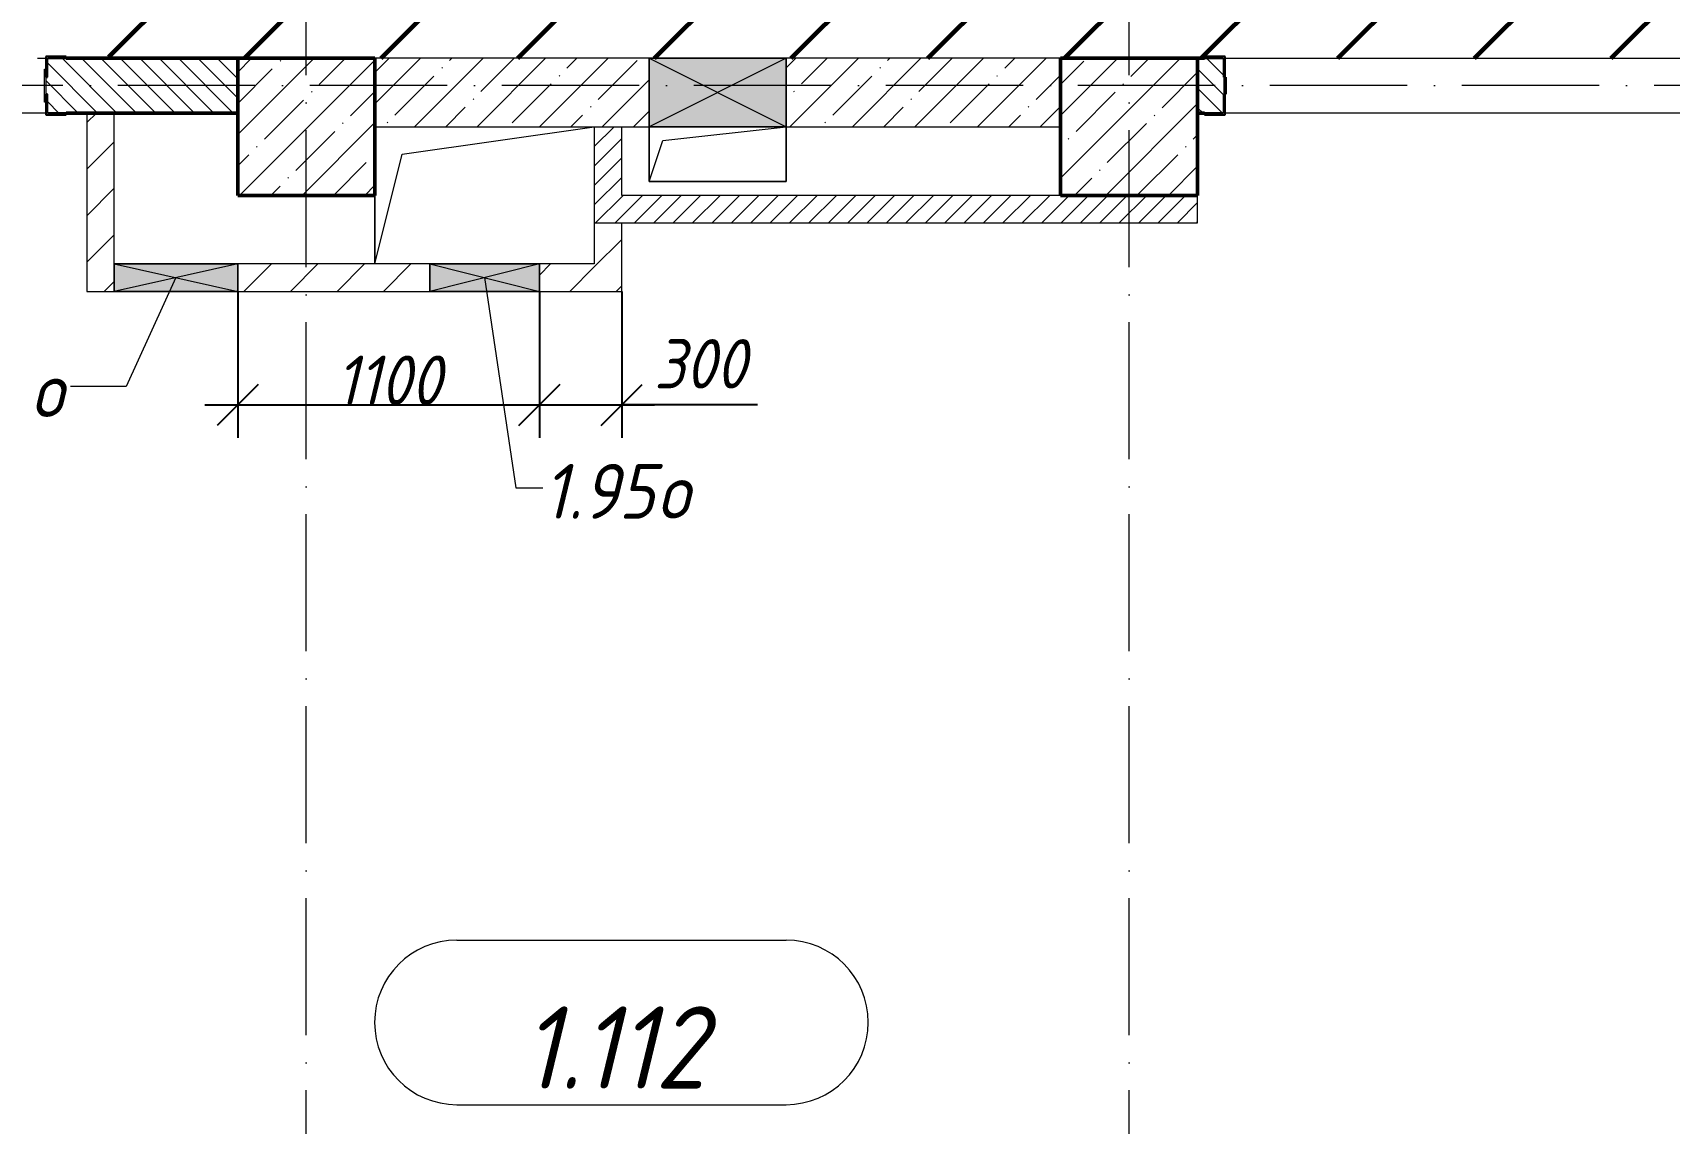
# Model space of a CAD drawing. Header units: millimetres. Extents: x -606178 to 312196, y -19338 to 632709.
# Drawn here: x -376228 to -370261, y 453992 to 457968 of the extents above; entities that cross this region are included whole.
import ezdxf

# ---------------------------------------------------------------- set-up
doc = ezdxf.new("R2010")
doc.units = ezdxf.units.MM
doc.linetypes.add('50_200_ШТРИХ_1Т_ш5_п1_п1_', pattern=[700, 500, -100, 0, -100])
for name, color, linetype, lineweight in [('6.4.1) Окр пт с инж. ПТ2.16', 3, 'Continuous', 60), ('A-____-____-DIMS', 7, 'Continuous', 9), ('A-DETL-GENF-OTLN', 7, 'Continuous', 9), ('A-FLOR-____-OTLN', 7, 'Continuous', 9), ('A-GENM-____-MCUT', 7, 'Continuous', 25), ('A-GENM-____-OTLN', 7, 'Continuous', 9), ('A-GENM-____-OTLN-1', 7, 'Continuous', 25), ('A-GLAZ-____-IDEN', 7, 'Continuous', 9), ('A-GLAZ-____-OTLN', 7, 'Continuous', 9), ('A-WALL-____-MCUT-1', 7, 'Continuous', 9), ('A-WALL-____-MCUT-2', 7, 'Continuous', 50), ('A-WALL-____-PATT-1', 7, 'Continuous', 9), ('A-WALL-FNSH-MCUT-1', 7, 'Continuous', 9), ('I-WALL-____-OTLN', 7, 'Continuous', 9), ('S-COLS-____-MCUT', 7, 'Continuous', 50), ('S-COLS-____-OTLN', 7, 'Continuous', 9), ('S-GRID-____-OTLN-1', 7, '50_200_ШТРИХ_1Т_ш5_п1_п1_', 9)]:
    doc.layers.add(name, color=color, linetype=linetype, lineweight=lineweight)
doc.layers.add('A-AREA-IDEN-1', color=7, linetype='Continuous', lineweight=9, true_color=0x000000)
doc.layers.add('A-GLAZ-____-OTLN-1', color=7, linetype='Continuous', lineweight=9, true_color=0xc0c0c0)
doc.styles.add('ISOCPEUR_I', font='isocpeui.ttf', dxfattribs={"width": 0.9, "height": 2.5})
doc.styles.add('ISOCPEUR_I_10', font='isocpeui.ttf', dxfattribs={"width": 0.9, "height": 180})
doc.styles.add('ISOCPEUR_I_9', font='isocpeui.ttf', dxfattribs={"width": 0.9, "height": 250})
doc.dimstyles.new('ISO-1_8_0_9К_СРЕДНИЙ_Кладочные_3', dxfattribs={"dimscale": 304.8, "dimtxt": 179.276612, "dimasz": 0.492126, "dimexe": 0.393701, "dimexo": 0, "dimgap": 0, "dimtad": 1, "dimdec": 3, "dimrnd": 0.001, "dimdsep": 46, "dimtxsty": 'ISOCPEUR_I_10', "dimblk1": 'OBLIQUE', "dimblk2": 'OBLIQUE', "dimsah": 1, "dimcen": 0.09, "dimdle": 0.393701, "dimazin": 0, "dimtfac": 1, "dimtdec": 4, "dimtix": 1, "dimtmove": 0, "dimatfit": 3, "dimfxl": 1, "dimtvp": 1, "dimtolj": 1, "dimtzin": 0, "dimarcsym": 2})
doc.dimstyles.new('ISO-1_8_0_9К_СРЕДНИЙ_Кладочные_4', dxfattribs={"dimscale": 304.8, "dimtxt": 179.276612, "dimasz": 0.492126, "dimexe": 0.393701, "dimexo": 0, "dimgap": 0, "dimtad": 1, "dimdec": 3, "dimrnd": 0.001, "dimdsep": 46, "dimtxsty": 'ISOCPEUR_I_10', "dimblk1": 'OBLIQUE', "dimblk2": 'OBLIQUE', "dimsah": 1, "dimcen": 0.09, "dimdle": 0.393701, "dimazin": 0, "dimtfac": 1, "dimtdec": 4, "dimtix": 1, "dimtmove": 1, "dimatfit": 3, "dimfxl": 1, "dimtvp": 1, "dimtolj": 1, "dimtzin": 0, "dimarcsym": 2})
pattern_1 = [(45, (-425830.77, 451794.26), (-84.8528, 84.8528), [])]
pattern_2 = [(135, (-425830.77, 451794.26), (-35.35534, -35.35534), [])]
pattern_3 = [(45, (-425830.77, 451794.26), (-35.35534, 35.35534), [])]

# ---------------------------------------------------------------- blocks, each defined once
blk = doc.blocks.new('BSC_Колонна _Прямоугольная - 500х500-V67-АР1_План отверстий 1 этажа в осях 1-64_А-ГГ')
at = {"layer": 'S-COLS-____-OTLN'}
h = blk.add_hatch(dxfattribs=at)
h.set_pattern_fill('FP_99', color=256, style=0, pattern_type=2)
h.set_pattern_definition([(45, (-50600, -5831.04), (-114.04925, 114.04925), []), (45, (-50485.95, -5831.04), (-114.04925, 114.04925), [201.613, -40.323, 3.353, -36.97])])
h.paths.add_polyline_path([(-250, -250), (250, -250), (250, 250), (-250, 250)], flags=0)
at = {"layer": 'S-COLS-____-MCUT'}
for p, q in [((250, 250), (-250, 250)), ((-250, 250), (-250, -250)), ((250, -250), (250, 250)), ((-250, -250), (250, -250))]:
    blk.add_line(p, q, dxfattribs=at)
blk = doc.blocks.new('BSC_Колонна _Прямоугольная - 500х500-V69-АР1_План отверстий 1 этажа в осях 1-64_А-ГГ')
at = {"layer": 'S-COLS-____-OTLN'}
h = blk.add_hatch(dxfattribs=at)
h.set_pattern_fill('FP_101', color=256, style=0, pattern_type=2)
h.set_pattern_definition([(45, (-53600, -5831.04), (-114.04925, 114.04925), []), (45, (-53485.95, -5831.04), (-114.04925, 114.04925), [201.613, -40.323, 3.353, -36.97])])
h.paths.add_polyline_path([(-250, -250), (250, -250), (250, 250), (-250, 250)], flags=0)
at = {"layer": 'S-COLS-____-MCUT'}
for p, q in [((250, 250), (-250, 250)), ((-250, 250), (-250, -250)), ((250, -250), (250, 250)), ((-250, -250), (250, -250))]:
    blk.add_line(p, q, dxfattribs=at)
blk = doc.blocks.new('Фахверк_СКБ_Уголок - 200_4010_1-27904659-АР1_План отверстий 1 этажа в осях 1-64_А-ГГ')
at = {"layer": 'A-GENM-____-MCUT'}
for p, q in [((125, 156), (50, 156)), ((50, 156), (50, 150)), ((50, 150), (119, 150)), ((119, 150), (119, 81)), ((125, 81), (125, 156)), ((119, 81), (125, 81)), ((125, 19), (119, 19)), ((119, 19), (119, -50)), ((125, -56), (125, 19)), ((119, -50), (50, -50)), ((50, -50), (50, -56)), ((50, -56), (125, -56))]:
    blk.add_line(p, q, dxfattribs=at)
blk = doc.blocks.new('154_Стойка_СКБ_Уголок - СМ-2530_200-28213945-АР1_План отверстий 1 этажа в осях 1-64_А-ГГ')
at = {"layer": 'A-GENM-____-MCUT'}
for p, q in [((125, 156), (125, 81)), ((200, 156), (125, 156)), ((131, 81), (131, 150)), ((131, 150), (200, 150)), ((200, 150), (200, 156)), ((125, 81), (131, 81)), ((131, 19), (125, 19)), ((125, 19), (125, -56)), ((131, -50), (131, 19)), ((125, -56), (200, -56)), ((200, -50), (131, -50)), ((200, -56), (200, -50))]:
    blk.add_line(p, q, dxfattribs=at)
blk = doc.blocks.new('Стойка_Влож_Полоса боковая - Полоса-28213942-АР1_План отверстий 1 этажа в осях 1-64_А-ГГ')
at = {"layer": 'A-GENM-____-OTLN'}
for p, q in [((-5, 60), (0, 60)), ((-5, -60), (-5, 60)), ((0, 31), (0, -31)), ((0, -60), (-5, -60))]:
    blk.add_line(p, q, dxfattribs=at)
blk = doc.blocks.new('AR_Отверстие прямоугольное _в плите_ - AR_Отверстие прямоугольное _в плите_-V165-АР1_План отверстий 1 этажа в осях 1-64_А-ГГ')
at = {"layer": 'A-GENM-____-OTLN'}
for p, q in [((-250, 100), (-250, -100)), ((-200, 50), (250, 100)), ((250, -100), (250, 100)), ((-250, -100), (-200, 50)), ((-250, -100), (250, -100))]:
    blk.add_line(p, q, dxfattribs=at)
blk = doc.blocks.new('AR_Отверстие прямоугольное _в стене__БезПР - AR_Отверстие прямоугольное _в стене__БезПР-30460137-АР1_План отверстий 1 этажа в осях 1-64_А-ГГ')
at = {"layer": 'A-GLAZ-____-OTLN-1'}
blk.add_hatch(color=256, dxfattribs=at).paths.add_polyline_path([(250, -125), (250, 125), (-250, 125), (-250, -125)], flags=0)
at = {"layer": 'A-DETL-GENF-OTLN'}
for p, q in [((-250, -125), (-250, 125)), ((-250, 125), (250, 125)), ((250, 125), (-250, -125)), ((-250, 125), (250, -125)), ((250, 125), (-250, 125)), ((-250, 125), (-250, -125)), ((250, 125), (250, -125)), ((250, -125), (250, 125)), ((250, -125), (-250, -125)), ((-250, -125), (250, -125))]:
    blk.add_line(p, q, dxfattribs=at)
at = {"layer": 'A-GLAZ-____-OTLN'}
blk.add_line((250, 125), (-250, 125), dxfattribs=at)
blk = doc.blocks.new('AR_Отверстие прямоугольное _в плите_ - AR_Отверстие прямоугольное _в плите_-30553057-АР1_План отверстий 1 этажа в осях 1-64_А-ГГ')
at = {"layer": 'A-GENM-____-OTLN'}
for p, q in [((-300, 150), (400, 250)), ((-400, -250), (-300, 150)), ((-400, 0), (-400, -250))]:
    blk.add_line(p, q, dxfattribs=at)
blk = doc.blocks.new('AR_Отверстие прямоугольное _в стене__БезПР - AR_Отверстие прямоугольное _в стене__БезПР-36427692-АР1_План отверстий 1 этажа в осях 1-64_А-ГГ')
at = {"layer": 'A-GLAZ-____-OTLN'}
blk.add_hatch(color=256, dxfattribs=at).paths.add_polyline_path([(225, -50), (225, 50), (-225, 50), (-225, -50)], flags=0)
at = {"layer": 'A-DETL-GENF-OTLN'}
for p, q in [((-225, -50), (-225, 50)), ((-225, 50), (225, 50)), ((225, 50), (-225, -50)), ((-225, 50), (225, -50)), ((225, 50), (-225, 50)), ((-225, 50), (-225, -50)), ((225, 50), (225, -50)), ((225, -50), (225, 50)), ((225, -50), (-225, -50)), ((-225, -50), (225, -50))]:
    blk.add_line(p, q, dxfattribs=at)
at = {"layer": 'A-GLAZ-____-OTLN'}
blk.add_line((225, 50), (-225, 50), dxfattribs=at)
blk = doc.blocks.new('AR_Отверстие прямоугольное _в стене__БезПР - AR_Отверстие прямоугольное _в стене__БезПР-36427986-АР1_План отверстий 1 этажа в осях 1-64_А-ГГ')
at = {"layer": 'A-GLAZ-____-OTLN'}
blk.add_hatch(color=256, dxfattribs=at).paths.add_polyline_path([(200, -50), (200, 50), (-200, 50), (-200, -50), (-8.5, -50)], flags=0)
at = {"layer": 'A-DETL-GENF-OTLN'}
for p, q in [((-200, -50), (-200, 50)), ((-200, 50), (200, 50)), ((200, 50), (-200, -50)), ((-200, 50), (200, -50)), ((200, 50), (-200, 50)), ((-200, 50), (-200, -50)), ((200, 50), (200, -50)), ((200, -50), (200, 50)), ((200, -50), (-200, -50)), ((-200, -50), (200, -50))]:
    blk.add_line(p, q, dxfattribs=at)
at = {"layer": 'A-GLAZ-____-OTLN'}
blk.add_line((200, 50), (-200, 50), dxfattribs=at)
blk = doc.blocks.new('_Oblique')
at = {"color": 0, "linetype": 'ByBlock', "lineweight": -2}
blk.add_line((-0.5, -0.5), (0.5, 0.5), dxfattribs=at)
blk = doc.blocks.new('*D4296')
at = {"layer": 'A-____-____-DIMS', "color": 0, "lineweight": -2, "transparency": 16777216}
for p, q in [((-375480.8, 457025.3), (-375480.8, 456491.2)), ((-374380.8, 457025.3), (-374380.8, 456491.2)), ((-375600.8, 456611.2), (-374260.8, 456611.2))]:
    blk.add_line(p, q, dxfattribs=at)
at = {"layer": 'Defpoints', "color": 0, "transparency": 16777216}
for p in [(-375480.8, 457025.3), (-374380.8, 457025.3), (-374380.8, 456611.2)]:
    blk.add_point(p, dxfattribs=at)
at = {"layer": 'A-____-____-DIMS', "color": 0, "lineweight": -2, "transparency": 16777216, "xscale": 150, "yscale": 150, "zscale": 150, "rotation": 180}
blk.add_blockref('_Oblique', (-375480.8, 456611.2), dxfattribs=at)
at = {"layer": 'A-____-____-DIMS', "color": 0, "lineweight": -2, "transparency": 16777216, "xscale": 150, "yscale": 150, "zscale": 150}
blk.add_blockref('_Oblique', (-374380.8, 456611.2), dxfattribs=at)
at = {"layer": 'A-____-____-DIMS', "color": 0, "transparency": 16777216, "insert": (-374930.8, 456701.2), "char_height": 180, "width": 463.361, "attachment_point": 5, "style": 'ISOCPEUR_I_10'}
blk.add_mtext('\\A1;1100', dxfattribs=at)
blk = doc.blocks.new('*D4297')
at = {"layer": 'A-____-____-DIMS', "color": 0, "lineweight": -2, "transparency": 16777216}
for p, q in [((-374380.8, 457025.3), (-374380.8, 456491.2)), ((-374080.8, 457025.3), (-374080.8, 456491.2)), ((-374500.8, 456611.2), (-373960.8, 456611.2)), ((-373585.9, 456611.2), (-374080.8, 456611.2))]:
    blk.add_line(p, q, dxfattribs=at)
at = {"layer": 'Defpoints', "color": 0, "transparency": 16777216}
for p in [(-374380.8, 457025.3), (-374080.8, 457025.3), (-374080.8, 456611.2)]:
    blk.add_point(p, dxfattribs=at)
at = {"layer": 'A-____-____-DIMS', "color": 0, "lineweight": -2, "transparency": 16777216, "xscale": 150, "yscale": 150, "zscale": 150, "rotation": 180}
blk.add_blockref('_Oblique', (-374380.8, 456611.2), dxfattribs=at)
at = {"layer": 'A-____-____-DIMS', "color": 0, "lineweight": -2, "transparency": 16777216, "xscale": 150, "yscale": 150, "zscale": 150}
blk.add_blockref('_Oblique', (-374080.8, 456611.2), dxfattribs=at)
at = {"layer": 'A-____-____-DIMS', "color": 0, "transparency": 16777216, "insert": (-373962.7, 456851.2), "char_height": 180, "width": 409.578, "attachment_point": 1, "line_spacing_factor": 1.149209, "style": 'ISOCPEUR_I_10'}
blk.add_mtext('\\A1;300', dxfattribs=at)
blk = doc.blocks.new('AAR_СКБ_Марка_помещения_1_5 ммп - Номер _ Площадь-27962135-АИ_План этажа_Стены_1')
at = {"layer": 'A-AREA-IDEN-1'}
for p, q in [((-2.987, 3), (3.013, 3)), ((-2.987, 0), (3.013, 0))]:
    blk.add_line(p, q, dxfattribs=at)
for centre, start, end in [((-2.987, 1.5), 90, 270), ((3.013, 1.5), 270, 90)]:
    blk.add_arc(centre, 1.5, start, end, dxfattribs=at)

msp = doc.modelspace()

# ---------------------------------------------------------------- hatches: boundary and pattern name
at = {"layer": '6.4.1) Окр пт с инж. ПТ2.16'}
h = msp.add_hatch(dxfattribs=at)
h.set_pattern_fill('ANSI31', color=256, scale=111)
h.paths.add_polyline_path([(-353980.7712, 460775.3011), (-354480.7712, 460775.3011), (-354480.7712, 461025.3011), (-356280.7712, 461025.3011), (-356280.7712, 460775.3011), (-356980.7712, 460775.3011), (-357480.7712, 460775.3011), (-357480.7712, 460925.3011), (-357680.7712, 460925.3011), (-357680.7712, 461025.3011), (-357755.7712, 461025.3011), (-357755.7712, 461019.3011), (-357830.7712, 461019.3011), (-359630.7712, 461025.3011), (-359630.7712, 461019.3011), (-359705.7712, 461019.3011), (-360755.7712, 461025.3011), (-360755.7712, 461019.3011), (-360830.7712, 461019.3011), (-360830.7712, 461025.3011), (-362630.7712, 461025.3011), (-362630.7712, 461019.3011), (-362705.7712, 461019.3011), (-362780.7712, 461020.9375), (-362780.7712, 460925.3011), (-362980.7712, 460925.3011), (-362980.7712, 460775.3011), (-363480.7712, 460775.3011), (-363480.7712, 460925.3011), (-363680.7712, 460925.3011), (-363680.7712, 461025.3011), (-363755.7712, 461025.3011), (-363755.7712, 461019.3011), (-363830.7712, 461019.3011), (-363830.7712, 461025.3011), (-365980.7712, 461025.3011), (-365980.7712, 460775.3011), (-366480.7712, 460775.3011), (-366480.7712, 460925.3011), (-366680.7712, 460925.3011), (-366680.7712, 461025.3011), (-371630.7712, 461025.3011), (-371630.7712, 461019.3011), (-371705.7712, 461019.3011), (-371780.7712, 461020.9375), (-371780.7712, 460925.3011), (-371980.7712, 460925.3011), (-371980.7712, 460775.3011), (-372480.7712, 460775.3011), (-372480.7712, 460925.3011), (-372680.7712, 460925.3011), (-372680.7712, 461025.3011), (-372755.7712, 461025.3011), (-372755.7712, 461019.3011), (-372830.7712, 461019.3011), (-372830.7712, 461025.3011), (-374630.7712, 461025.3011), (-374630.7712, 461019.3011), (-374705.7712, 461019.3011), (-374980.7712, 461025.3011), (-374980.7712, 460775.3011), (-375480.7712, 460775.3011), (-375480.7712, 460925.3011), (-375680.7712, 460925.3011), (-375680.7712, 461025.3011), (-375755.7712, 461025.3011), (-375755.7712, 461019.3011), (-375830.7712, 461019.3011), (-375830.7712, 461025.3011), (-377630.7712, 461025.3011), (-377630.7712, 461019.3011), (-377705.7712, 461019.3011), (-378755.7712, 461025.3011), (-378755.7712, 461019.3011), (-378830.7712, 461019.3011), (-380630.7712, 461025.3011), (-380630.7712, 461019.3011), (-380705.7712, 461019.3011), (-380780.7712, 461020.9375), (-380780.7712, 460925.3011), (-380980.7712, 460925.3011), (-380980.7712, 460775.3011), (-380980.7712, 460225.3011), (-380980.7712, 459725.3011), (-380980.7712, 458575.3011), (-380980.7712, 457875.3011), (-380680.7712, 457875.3011), (-380280.7712, 457875.3011), (-380055.7712, 457875.3011), (-380055.7712, 457881.3011), (-379980.7712, 457881.3011), (-379950.7712, 457875.3011), (-379980.7712, 457875.3011), (-379980.7712, 457835.3011), (-379975.7712, 457835.3011), (-379975.7712, 457715.3011), (-379980.119, 457675.3011), (-379080.7712, 457675.3011), (-379080.7712, 457715.3011), (-379085.7712, 457715.3011), (-379085.7712, 457835.3011), (-379080.7712, 457881.3011), (-379005.7712, 457881.3011), (-377155.7712, 457875.3011), (-377155.7712, 457881.3011), (-377080.7712, 457881.3011), (-377050.7712, 457875.3011), (-377080.7712, 457875.3011), (-377080.7712, 457835.3011), (-377075.7712, 457835.3011), (-377075.7712, 457715.3011), (-377080.119, 457675.3011), (-376180.7712, 457675.3011), (-376180.7712, 457715.3011), (-376185.7712, 457715.3011), (-376185.7712, 457835.3011), (-376180.7712, 457881.3011), (-376105.7712, 457881.3011), (-375480.7712, 457875.3011), (-374980.7712, 457875.3011), (-373980.7712, 457875.3011), (-373480.7712, 457875.3011), (-372480.7712, 457875.3011), (-371955.7712, 457875.3011), (-371955.7712, 457881.3011), (-371880.7712, 457881.3011), (-371880.7712, 457875.3011), (-370180.7712, 457875.3011), (-370180.7712, 457881.3011), (-370105.7712, 457881.3011), (-369105.7712, 457875.3011), (-369105.7712, 457881.3011), (-369030.7712, 457881.3011), (-369030.7712, 457875.3011), (-367880.7712, 457875.3011), (-367880.7712, 457881.3011), (-367805.7712, 457881.3011), (-367580.7712, 457875.3011), (-366880.7712, 457875.3011), (-366480.7712, 457875.3011), (-365980.7712, 457875.3011), (-365605.7712, 457875.3011), (-365605.7712, 457881.3011), (-365530.7712, 457881.3011), (-365530.7712, 457875.3011), (-364380.7712, 457875.3011), (-364380.7712, 457881.3011), (-364305.7712, 457881.3011), (-363480.7712, 457875.3011), (-362980.7712, 457875.3011), (-362655.7712, 457875.3011), (-362655.7712, 457881.3011), (-362580.7712, 457881.3011), (-362580.7712, 457875.3011), (-362180.7712, 457875.3011), (-361330.7712, 457875.3011), (-360880.7712, 457875.3011), (-360880.7712, 457881.3011), (-360805.7712, 457881.3011), (-360205.7712, 457875.3011), (-360205.7712, 457881.3011), (-360130.7712, 457881.3011), (-360130.7712, 457835.3011), (-360125.7712, 457835.3011), (-360125.7712, 457715.3011), (-360130.119, 457675.3011), (-359230.7712, 457675.3011), (-359230.7712, 457715.3011), (-359235.7712, 457715.3011), (-359235.7712, 457835.3011), (-359230.7712, 457881.3011), (-359155.7712, 457881.3011), (-358105.7712, 457875.3011), (-357555.7712, 457875.3011), (-357480.7712, 457875.3011), (-356980.7712, 457875.3011), (-356855.7712, 457875.3011), (-356855.7712, 457881.3011), (-356780.7712, 457881.3011), (-356780.7712, 457806.3011), (-356780.7712, 457744.3011), (-356780.7712, 457675.3011), (-355880.7712, 457675.3011), (-355880.7712, 457715.3011), (-355885.7712, 457715.3011), (-355885.7712, 457835.3011), (-355880.7712, 457881.3011), (-355805.7712, 457881.3011), (-354480.7712, 457875.3011), (-353980.7712, 457875.3011)])
at = {"layer": 'A-WALL-____-PATT-1'}
h = msp.add_hatch(dxfattribs=at)
h.set_pattern_fill('FP_6', color=256, style=0, pattern_type=2)
h.set_pattern_definition(pattern_2)
h.paths.add_polyline_path([(-376105.7712, 457675.3011), (-375480.7712, 457675.3011), (-375480.7712, 457875.3011), (-376174.7712, 457875.3011), (-376174.7712, 457806.3011), (-376180.7712, 457806.3011), (-376180.7712, 457744.3011), (-376174.7712, 457744.3011), (-376174.7712, 457675.3011)], flags=0)
h.paths.add_polyline_path([(-377086.7712, 457675.3011), (-377086.7712, 457744.3011), (-377080.7712, 457744.3011), (-377080.7712, 457806.3011), (-377086.7712, 457806.3011), (-377086.7712, 457875.3011), (-378530.7712, 457875.3011), (-378530.7712, 457675.3011), (-377155.7712, 457675.3011)], flags=0)
h = msp.add_hatch(dxfattribs=at)
h.set_pattern_fill('FP_27', color=256, style=0, pattern_type=2)
h.set_pattern_definition([(45, (-425830.77, 451794.26), (-114.04925, 114.04925), []), (45, (-425716.72, 451794.26), (-114.04925, 114.04925), [201.612, -40.322, 3.353, -36.97])])
h.paths.add_polyline_path([(-372480.7712, 457625.3011), (-372480.7712, 457875.3011), (-373480.7712, 457875.3011), (-373480.7712, 457625.3011), (-372821.7926, 457625.3011)], flags=0)
h.paths.add_polyline_path([(-374589.2569, 457625.3011), (-373980.7712, 457625.3011), (-373980.7712, 457875.3011), (-374980.7712, 457875.3011), (-374980.7712, 457625.3011)], flags=0)
h = msp.add_hatch(dxfattribs=at)
h.set_pattern_fill('FP_6', color=256, style=0, pattern_type=2)
h.set_pattern_definition(pattern_2)
h.paths.add_polyline_path([(-369530.7712, 457675.3011), (-369530.7712, 457875.3011), (-370174.7712, 457875.3011), (-370174.7712, 457806.3011), (-370180.7712, 457806.3011), (-370180.7712, 457744.3011), (-370174.7712, 457744.3011), (-370174.7712, 457675.3011), (-369730.7712, 457675.3011)], flags=0)
h.paths.add_polyline_path([(-371980.7712, 457675.3011), (-371886.7712, 457675.3011), (-371886.7712, 457744.3011), (-371880.7712, 457744.3011), (-371880.7712, 457806.3011), (-371886.7712, 457806.3011), (-371886.7712, 457875.3011), (-371980.7712, 457875.3011), (-371980.7712, 457769.3011)], flags=0)
h = msp.add_hatch(dxfattribs=at)
h.set_pattern_fill('FP_4', color=256, style=0, pattern_type=2)
h.set_pattern_definition(pattern_1)
h.paths.add_polyline_path([(-376030.7712, 457125.3011), (-375930.7712, 457125.3011), (-375930.7712, 457675.3011), (-376030.7712, 457675.3011)], flags=0)
h = msp.add_hatch(dxfattribs=at)
h.set_pattern_fill('FP_5', color=256, style=0, pattern_type=2)
h.set_pattern_definition(pattern_3)
h.paths.add_polyline_path([(-374080.7712, 457275.3011), (-374080.7712, 457625.3011), (-374180.7712, 457625.3011), (-374180.7712, 457275.3011)], flags=0)
h = msp.add_hatch(dxfattribs=at)
h.set_pattern_fill('FP_5', color=256, style=0, pattern_type=2)
h.set_pattern_definition(pattern_3)
h.paths.add_polyline_path([(-372821.7926, 457275.3011), (-371980.7712, 457275.3011), (-371980.7712, 457375.3011), (-374080.7712, 457375.3011), (-374080.7712, 457275.3011)], flags=0)
h = msp.add_hatch(dxfattribs=at)
h.set_pattern_fill('FP_4', color=256, style=0, pattern_type=2)
h.set_pattern_definition(pattern_1)
h.paths.add_polyline_path([(-374080.7712, 457025.3011), (-374080.7712, 457275.3011), (-374180.7712, 457275.3011), (-374180.7712, 457025.3011)], flags=0)
h = msp.add_hatch(dxfattribs=at)
h.set_pattern_fill('FP_4', color=256, style=0, pattern_type=2)
h.set_pattern_definition(pattern_1)
h.paths.add_polyline_path([(-374180.7712, 457025.3011), (-374180.7712, 457125.3011), (-374380.7712, 457125.3011), (-374380.7712, 457025.3011)], flags=0)
h.paths.add_polyline_path([(-375480.7712, 457025.3011), (-374780.7712, 457025.3011), (-374780.7712, 457125.3011), (-375480.7712, 457125.3011), (-375480.7712, 457099.5868)], flags=0)
h.paths.add_polyline_path([(-376030.7712, 457025.3011), (-375930.7712, 457025.3011), (-375930.7712, 457125.3011), (-376030.7712, 457125.3011)], flags=0)

# ---------------------------------------------------------------- linework, layer by layer
at = {"layer": 'A-FLOR-____-OTLN'}
for p, q in [((-373980.7712, 457425.3011), (-373980.7712, 457625.3011)), ((-373480.7712, 457625.3011), (-373480.7712, 457425.3011)), ((-373480.7712, 457425.3011), (-373980.7712, 457425.3011)), ((-374980.7712, 457125.3011), (-374980.7712, 457375.3011))]:
    msp.add_line(p, q, dxfattribs=at)
at = {"layer": 'A-GLAZ-____-IDEN'}
for p, q in [((-375705.7712, 457075.3011), (-375887.2341, 456678.6333)), ((-374580.7712, 457075.3011), (-374466.2195, 456308.552)), ((-375887.2341, 456678.6333), (-376090.9255, 456678.6333)), ((-374466.2195, 456308.552), (-374367.7246, 456308.552))]:
    msp.add_line(p, q, dxfattribs=at)
at = {"layer": 'A-WALL-____-MCUT-1'}
for p, q in [((-373980.7712, 457875.3011), (-374980.7712, 457875.3011)), ((-372480.7712, 457875.3011), (-373480.7712, 457875.3011)), ((-374980.7712, 457625.3011), (-373980.7712, 457625.3011)), ((-373480.7712, 457625.3011), (-372480.7712, 457625.3011))]:
    msp.add_line(p, q, dxfattribs=at)
at = {"layer": 'A-WALL-____-MCUT-2'}
for p, q in [((-375480.7712, 457875.3011), (-376105.7712, 457875.3011)), ((-371955.7712, 457875.3011), (-371980.7712, 457875.3011)), ((-371880.7712, 457744.3011), (-371880.7712, 457806.3011)), ((-376105.7712, 457675.3011), (-375480.7712, 457675.3011)), ((-371980.7712, 457675.3011), (-371955.7712, 457675.3011))]:
    msp.add_line(p, q, dxfattribs=at)
at = {"layer": 'A-WALL-FNSH-MCUT-1'}
for p, q in [((-376030.7712, 457675.3011), (-376030.7712, 457025.3011)), ((-375930.7712, 457125.3011), (-375930.7712, 457675.3011)), ((-374180.7712, 457625.3011), (-374180.7712, 457125.3011)), ((-374080.7712, 457375.3011), (-374080.7712, 457625.3011)), ((-372480.7712, 457375.3011), (-374080.7712, 457375.3011)), ((-371980.7712, 457275.3011), (-371980.7712, 457375.3011)), ((-374180.7712, 457275.3011), (-371980.7712, 457275.3011)), ((-374080.7712, 457025.3011), (-374080.7712, 457275.3011)), ((-374780.7712, 457125.3011), (-375480.7712, 457125.3011)), ((-374180.7712, 457125.3011), (-374380.7712, 457125.3011)), ((-376030.7712, 457025.3011), (-375930.7712, 457025.3011)), ((-375480.7712, 457025.3011), (-374780.7712, 457025.3011)), ((-374380.7712, 457025.3011), (-374080.7712, 457025.3011))]:
    msp.add_line(p, q, dxfattribs=at)
at = {"layer": 'I-WALL-____-OTLN'}
for p, q in [((-376210.7712, 457875.3011), (-376180.7712, 457875.3011)), ((-371880.7712, 457875.3011), (-370180.7712, 457875.3011)), ((-376180.7712, 457675.3011), (-377080.7712, 457675.3011)), ((-370180.7712, 457675.3011), (-371880.7712, 457675.3011))]:
    msp.add_line(p, q, dxfattribs=at)
at = {"layer": 'S-GRID-____-OTLN-1'}
for p, q in [((-375230.7712, 447311.6528), (-375230.7712, 461944.7985)), ((-372230.7712, 447311.6528), (-372230.7712, 461944.7985)), ((-335511.9839, 457775.3011), (-430499.5414, 457775.3011))]:
    msp.add_line(p, q, dxfattribs=at)

# ---------------------------------------------------------------- block references
at = {"layer": 'A-AREA-IDEN-1', "xscale": 199.9999999999999, "yscale": 199.9999999999999, "zscale": 199.9999999999999}
msp.add_blockref('AAR_СКБ_Марка_помещения_1_5 ммп - Номер _ Площадь-27962135-АИ_План этажа_Стены_1', (-374084.219, 454059.6278), dxfattribs=at)
at = {"layer": 'A-GENM-____-OTLN'}
for name, p in [('Стойка_Влож_Полоса боковая - Полоса-28213942-АР1_План отверстий 1 этажа в осях 1-64_А-ГГ', (-376180.7712, 457775.3011)), ('AR_Отверстие прямоугольное _в плите_ - AR_Отверстие прямоугольное _в плите_-30553057-АР1_План отверстий 1 этажа в осях 1-64_А-ГГ', (-374580.7712, 457375.3011)), ('AR_Отверстие прямоугольное _в плите_ - AR_Отверстие прямоугольное _в плите_-V165-АР1_План отверстий 1 этажа в осях 1-64_А-ГГ', (-373730.7712, 457525.3011))]:
    msp.add_blockref(name, p, dxfattribs=at)
at = {"layer": 'A-GENM-____-OTLN-1'}
for name, p in [('154_Стойка_СКБ_Уголок - СМ-2530_200-28213945-АР1_План отверстий 1 этажа в осях 1-64_А-ГГ', (-376305.7712, 457725.3011)), ('Фахверк_СКБ_Уголок - 200_4010_1-27904659-АР1_План отверстий 1 этажа в осях 1-64_А-ГГ', (-372005.7712, 457725.3011))]:
    msp.add_blockref(name, p, dxfattribs=at)
at = {"layer": 'A-GLAZ-____-OTLN'}
for name, p in [('AR_Отверстие прямоугольное _в стене__БезПР - AR_Отверстие прямоугольное _в стене__БезПР-30460137-АР1_План отверстий 1 этажа в осях 1-64_А-ГГ', (-373730.7712, 457750.3011)), ('AR_Отверстие прямоугольное _в стене__БезПР - AR_Отверстие прямоугольное _в стене__БезПР-36427692-АР1_План отверстий 1 этажа в осях 1-64_А-ГГ', (-375705.7712, 457075.3011)), ('AR_Отверстие прямоугольное _в стене__БезПР - AR_Отверстие прямоугольное _в стене__БезПР-36427986-АР1_План отверстий 1 этажа в осях 1-64_А-ГГ', (-374580.7712, 457075.3011))]:
    msp.add_blockref(name, p, dxfattribs=at)
at = {"layer": 'S-COLS-____-OTLN'}
for name, p in [('BSC_Колонна _Прямоугольная - 500х500-V67-АР1_План отверстий 1 этажа в осях 1-64_А-ГГ', (-375230.7712, 457625.3011)), ('BSC_Колонна _Прямоугольная - 500х500-V69-АР1_План отверстий 1 этажа в осях 1-64_А-ГГ', (-372230.7712, 457625.3011))]:
    msp.add_blockref(name, p, dxfattribs=at)

# ---------------------------------------------------------------- texts
at = {"layer": 'A-AREA-IDEN-1', "insert": (-374109.648, 454117.9577), "char_height": 300, "width": 794, "attachment_point": 8, "line_spacing_factor": 1.139951, "style": 'ISOCPEUR_I'}
msp.add_mtext('\\pxqc,t8.46667,16.93333,25.4,33.86667,42.33333,50.8,59.26667,67.73333,76.2,84.66667,93.13333,101.6,110.06667,118.53333,127,135.46667,143.93333,152.4,160.86667,169.33333,177.8,186.26667,194.73333,203.2,211.66667,220.13333,228.6,237.06667,245.53333,254,262.46667,270.93333;{1.112}', dxfattribs=at)
at = {"layer": 'A-GLAZ-____-IDEN', "char_height": 200, "attachment_point": 1, "style": 'ISOCPEUR_I_9'}
for s, insert, width in [('\\fISOCPEUR|b0|i1|c204|p34|;\\W.9;о', (-376233.81, 456766.2478), 158.734125), ('1.95', (-374367.7246, 456396.1666), 505.063125), ('\\fISOCPEUR|b0|i1|c204|p34|;\\W.9;о', (-373951.0059, 456396.1666), 158.734125)]:
    msp.add_mtext(s, dxfattribs=dict(at, insert=insert, width=width))

# ---------------------------------------------------------------- dimensions: what is measured, and where the dimension line sits
at = {"layer": 'A-____-____-DIMS'}
dim = msp.add_linear_dim(base=(-374380.7712, 456611.2189), p1=(-375480.7712, 457025.3011), p2=(-374380.7712, 457025.3011), dimstyle='ISO-1_8_0_9К_СРЕДНИЙ_Кладочные_3', override={"dimpost": '<>', "dimfxl": 1100}, dxfattribs=at)
dim.commit()
dim.dimension.update_dxf_attribs({"geometry": '*D4296', "text_midpoint": (-374930.7712, 456701.2189)})
dim = msp.add_linear_dim(base=(-374080.7712, 456611.2189), p1=(-374380.7712, 457025.3011), p2=(-374080.7712, 457025.3011), dimstyle='ISO-1_8_0_9К_СРЕДНИЙ_Кладочные_4', override={"dimpost": '<>', "dimfxl": 300}, dxfattribs=at)
dim.commit()
dim.dimension.update_dxf_attribs({"geometry": '*D4297', "text_midpoint": (-373757.9595, 456726.3809), "dimtype": 160})

doc.saveas('drawing.dxf')
